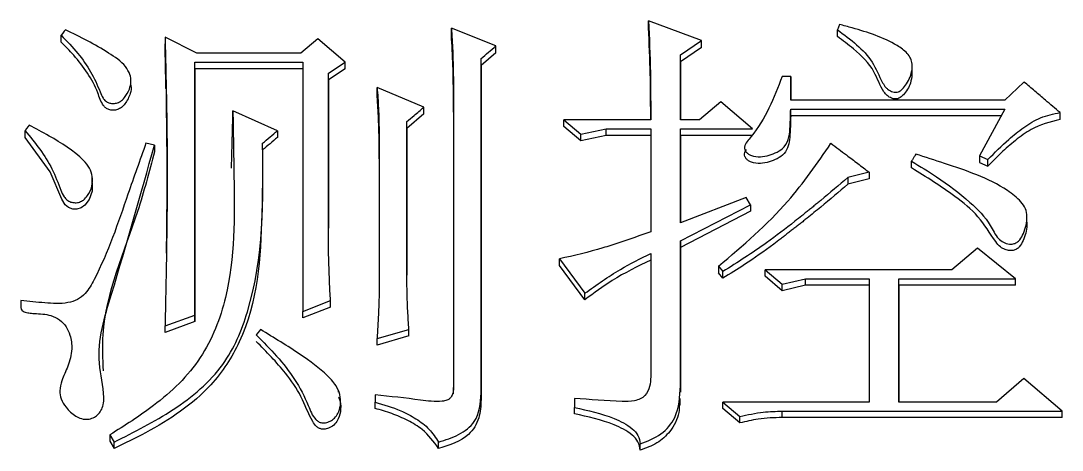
# Model space of a CAD drawing. Header units: millimetres. Extents: x 2379 to 4059, y 879 to 2067.
# Drawn here: x 2720.06 to 2725.37, y 1809.78 to 1811.97 of the extents above; entities that cross this region are included whole.
import ezdxf

# ---------------------------------------------------------------- set-up
doc = ezdxf.new("R2010")
doc.units = ezdxf.units.MM

msp = doc.modelspace()

# ---------------------------------------------------------------- linework, layer by layer
at = {"color": 7, "linetype": 'Continuous', "lineweight": 25}
for p, q in [((2723.5282, 1811.8737), (2723.2578, 1811.9746)), ((2723.2578, 1811.9397), (2723.2578, 1811.9746)), ((2724.2314, 1811.9563), (2724.2206, 1811.9288)), ((2720.2615, 1811.8665), (2720.2615, 1811.9013)), ((2722.479, 1811.8462), (2722.2518, 1811.9379)), ((2722.2518, 1811.9031), (2722.2518, 1811.9379)), ((2724.2206, 1811.8939), (2724.2206, 1811.9288)), ((2720.9537, 1811.8094), (2720.7915, 1811.892)), ((2720.7915, 1811.892), (2720.7915, 1811.8572)), ((2721.5703, 1811.8829), (2721.4838, 1811.8094)), ((2721.7109, 1811.7635), (2721.5703, 1811.8829)), ((2722.479, 1811.8114), (2722.479, 1811.8462)), ((2723.4201, 1811.8003), (2723.5282, 1811.8737)), ((2723.5282, 1811.8389), (2723.5282, 1811.8737)), ((2721.4838, 1811.8094), (2720.9537, 1811.8094)), ((2722.479, 1811.8114), (2722.4032, 1811.7472)), ((2723.5282, 1811.8389), (2723.4201, 1811.7656)), ((2723.4201, 1811.4694), (2723.4201, 1811.8003)), ((2723.4201, 1811.7656), (2723.4201, 1811.8003)), ((2720.9429, 1811.7635), (2721.4946, 1811.7635)), ((2720.9429, 1810.4735), (2720.9429, 1811.7635)), ((2720.9429, 1811.7289), (2720.9429, 1811.7635)), ((2721.4946, 1811.7635), (2721.4946, 1810.492)), ((2721.6244, 1811.7084), (2721.7109, 1811.7635)), ((2721.7109, 1811.7289), (2721.7109, 1811.7635)), ((2722.4033, 1810.0756), (2722.4032, 1811.7819)), ((2722.4032, 1811.7472), (2722.4032, 1811.7819)), ((2722.4032, 1811.7472), (2722.4033, 1810.0432)), ((2723.4201, 1811.7656), (2723.4201, 1811.4694)), ((2720.9429, 1811.7289), (2720.9429, 1810.4405)), ((2721.4946, 1811.7289), (2720.9429, 1811.7289)), ((2721.7109, 1811.7289), (2721.6244, 1811.6738)), ((2721.6244, 1810.9167), (2721.6244, 1811.7084)), ((2721.6244, 1811.6738), (2721.6244, 1811.7084)), ((2723.9826, 1811.69), (2723.9393, 1811.69)), ((2723.9826, 1811.5705), (2723.9826, 1811.69)), ((2723.9826, 1811.69), (2723.9826, 1811.6555)), ((2724.6023, 1811.7007), (2724.6023, 1811.7357)), ((2720.6168, 1811.6703), (2720.6168, 1811.6821)), ((2720.6168, 1811.6471), (2720.6168, 1811.6587)), ((2721.6244, 1811.6738), (2721.6244, 1810.9166)), ((2722.1112, 1811.5338), (2721.8732, 1811.6349)), ((2721.8732, 1811.6004), (2721.8732, 1811.6349)), ((2723.9826, 1811.6555), (2723.9826, 1811.5705)), ((2725.1725, 1811.6625), (2725.0751, 1811.5706)), ((2722.1112, 1811.4994), (2722.1112, 1811.5338)), ((2722.2626, 1811.543), (2722.2626, 1810.1034)), ((2722.2626, 1811.543), (2722.2626, 1811.5086)), ((2723.6256, 1811.5614), (2723.5174, 1811.4694)), ((2723.7879, 1811.4234), (2723.6256, 1811.5614)), ((2725.0751, 1811.5706), (2723.9826, 1811.5705)), ((2721.1299, 1811.2229), (2721.1377, 1811.481)), ((2721.3648, 1811.4142), (2721.1376, 1811.5153)), ((2721.1377, 1811.481), (2721.1376, 1811.5153)), ((2722.1112, 1811.4994), (2722.0246, 1811.4259)), ((2723.9826, 1811.5246), (2725.0751, 1811.5246)), ((2723.9826, 1811.4902), (2723.9826, 1811.5246)), ((2725.0565, 1811.4902), (2723.9826, 1811.4902)), ((2725.0751, 1811.5246), (2724.9453, 1811.2853)), ((2725.3564, 1811.4718), (2725.3564, 1811.5062)), ((2722.0247, 1810.6767), (2722.0246, 1811.4602)), ((2722.0246, 1811.4259), (2722.0246, 1811.4602)), ((2722.0246, 1811.4259), (2722.0247, 1810.6766)), ((2722.8251, 1811.4694), (2722.9117, 1811.3958)), ((2723.2686, 1811.4694), (2722.8251, 1811.4694)), ((2722.9117, 1811.3616), (2722.8251, 1811.4351)), ((2722.9117, 1811.3958), (2723.0415, 1811.4234)), ((2723.0415, 1811.4234), (2723.2686, 1811.4234)), ((2723.0415, 1811.3892), (2723.0415, 1811.4234)), ((2723.2686, 1811.4234), (2723.2686, 1810.8983)), ((2723.5174, 1811.4694), (2723.4201, 1811.4694)), ((2723.4201, 1811.4234), (2723.7879, 1811.4234)), ((2723.4201, 1810.9444), (2723.4201, 1811.4234)), ((2723.4201, 1811.3892), (2723.4201, 1811.4234)), ((2720.0776, 1811.3801), (2720.0776, 1811.4143)), ((2721.3648, 1811.4142), (2721.3648, 1811.38)), ((2722.9117, 1811.3616), (2722.9117, 1811.3958)), ((2723.0415, 1811.3892), (2722.9117, 1811.3616)), ((2723.2686, 1811.3892), (2723.0415, 1811.3892)), ((2723.4201, 1811.3892), (2723.4201, 1810.9444)), ((2723.7879, 1811.3892), (2723.4201, 1811.3892)), ((2720.7374, 1811.3405), (2720.6941, 1811.3498)), ((2720.7374, 1811.3405), (2720.7374, 1811.3065)), ((2721.2891, 1811.3156), (2721.2891, 1811.3497)), ((2723.7563, 1811.3531), (2723.7563, 1811.3506)), ((2721.884, 1811.2697), (2721.884, 1811.3037)), ((2724.9453, 1811.2853), (2724.9886, 1811.2669)), ((2724.9453, 1811.2853), (2724.9453, 1811.2513)), ((2724.9453, 1811.2513), (2724.9886, 1811.2329)), ((2720.4199, 1811.1807), (2720.4199, 1811.1813)), ((2720.4199, 1811.147), (2720.4199, 1811.1779)), ((2724.3828, 1811.2025), (2724.2746, 1811.1748)), ((2724.2746, 1811.1748), (2724.2747, 1811.1409)), ((2724.3828, 1811.1685), (2724.2747, 1811.1409)), ((2724.3828, 1811.2025), (2724.3828, 1811.1685)), ((2723.7554, 1811.0735), (2723.4201, 1810.9444)), ((2723.7771, 1811.0366), (2723.7554, 1811.0735)), ((2723.4201, 1810.8521), (2723.7771, 1811.0366)), ((2723.7771, 1811.0029), (2723.4201, 1810.8187)), ((2723.7771, 1811.0366), (2723.7771, 1811.0029)), ((2725.1874, 1810.9503), (2725.1875, 1810.9741)), ((2725.1875, 1810.9769), (2725.1875, 1810.9843)), ((2723.4201, 1810.1127), (2723.4201, 1810.8521)), ((2723.4201, 1810.8521), (2723.4201, 1810.8187)), ((2723.2686, 1810.7875), (2723.2687, 1810.159)), ((2723.4201, 1810.8187), (2723.4201, 1810.0802)), ((2724.9345, 1810.8152), (2724.8047, 1810.7045)), ((2725.1292, 1810.6583), (2724.9345, 1810.8152)), ((2722.8035, 1810.7598), (2722.9332, 1810.5846)), ((2722.8035, 1810.7265), (2722.8035, 1810.7598)), ((2722.9332, 1810.5515), (2722.8035, 1810.7265)), ((2723.6148, 1810.723), (2723.6364, 1810.6952)), ((2723.6148, 1810.723), (2723.6148, 1810.6897)), ((2723.6364, 1810.662), (2723.6148, 1810.6897)), ((2723.6364, 1810.662), (2723.6364, 1810.6952)), ((2723.8528, 1810.7045), (2723.9393, 1810.6306)), ((2724.8047, 1810.7045), (2723.8528, 1810.7045)), ((2723.8528, 1810.6712), (2723.8528, 1810.7045)), ((2723.9393, 1810.5974), (2723.8528, 1810.6712)), ((2723.9393, 1810.6306), (2724.0583, 1810.6583)), ((2723.9393, 1810.5974), (2723.9393, 1810.6306)), ((2724.0583, 1810.6251), (2723.9393, 1810.5974)), ((2724.0583, 1810.6583), (2724.3828, 1810.6583)), ((2724.3828, 1810.6251), (2724.0583, 1810.6251)), ((2724.5343, 1810.6583), (2725.1292, 1810.6583)), ((2724.5343, 1810.6251), (2724.5343, 1810.6583)), ((2725.1292, 1810.6251), (2724.5343, 1810.6251)), ((2725.1292, 1810.6251), (2725.1292, 1810.6583)), ((2722.9332, 1810.5515), (2722.9332, 1810.5846)), ((2721.4946, 1810.492), (2721.6352, 1810.5474)), ((2721.6352, 1810.5144), (2721.6352, 1810.5474)), ((2720.7915, 1810.418), (2720.9429, 1810.4735)), ((2720.9429, 1810.4405), (2720.9429, 1810.4735)), ((2721.6352, 1810.5144), (2721.4946, 1810.459)), ((2721.4946, 1810.459), (2721.4946, 1810.492)), ((2720.9429, 1810.4405), (2720.7915, 1810.3851)), ((2720.7915, 1810.3851), (2720.7915, 1810.418)), ((2721.8732, 1810.3533), (2722.0355, 1810.3995)), ((2722.0355, 1810.3667), (2721.8732, 1810.3205)), ((2722.0355, 1810.3667), (2722.0355, 1810.3995)), ((2721.8732, 1810.3205), (2721.8732, 1810.3533)), ((2725.1725, 1810.1497), (2725.0319, 1810.0293)), ((2725.3672, 1809.983), (2725.1725, 1810.1497)), ((2722.2626, 1810.0709), (2722.2626, 1810.1034)), ((2723.4201, 1810.0802), (2723.4201, 1810.1127)), ((2721.6767, 1810.08), (2721.6767, 1810.0867)), ((2721.8624, 1810.0664), (2721.8624, 1810.0293)), ((2721.8624, 1810.0664), (2721.8624, 1810.0339)), ((2722.4033, 1810.0432), (2722.4033, 1810.0756)), ((2722.8792, 1810.0479), (2722.8792, 1810.0015)), ((2722.8792, 1810.0479), (2722.8792, 1810.0154)), ((2723.4182, 1810.0142), (2723.4182, 1810.0469)), ((2721.8624, 1809.9969), (2721.8624, 1810.0293)), ((2722.8792, 1809.9692), (2722.8792, 1810.0015)), ((2723.6364, 1810.0293), (2723.723, 1809.9552)), ((2724.3828, 1810.0293), (2723.6364, 1810.0293)), ((2723.6364, 1809.9969), (2723.6364, 1810.0293)), ((2723.723, 1809.9229), (2723.6364, 1809.9969)), ((2725.0319, 1810.0293), (2724.5343, 1810.0293)), ((2723.723, 1809.9229), (2723.723, 1809.9552)), ((2723.9393, 1809.983), (2725.3672, 1809.983)), ((2723.9393, 1809.9507), (2723.9393, 1809.983)), ((2725.3672, 1809.9507), (2723.9393, 1809.9507)), ((2725.3672, 1809.9507), (2725.3672, 1809.983)), ((2720.5102, 1809.8625), (2720.5319, 1809.8254)), ((2720.5102, 1809.8625), (2720.5102, 1809.8304)), ((2720.5102, 1809.8303), (2720.5319, 1809.7933)), ((2720.5319, 1809.7933), (2720.5319, 1809.8254)), ((2722.1869, 1809.7933), (2722.1869, 1809.8254)), ((2723.2146, 1809.7841), (2723.2146, 1809.8162))]:
    msp.add_line(p, q, dxfattribs=at)
at = {"color": 7, "linetype": 'Continuous', "lineweight": 25, "flags": 128}
for points in [[(2720.2831, 1811.9288), (2720.2776, 1811.9218), (2720.2695, 1811.9115), (2720.2615, 1811.9013)], [(2720.0992, 1811.4418), (2720.0937, 1811.4348), (2720.0856, 1811.4245), (2720.0776, 1811.4142)], [(2722.8251, 1811.4351), (2722.8251, 1811.4438), (2722.8251, 1811.4524), (2722.8251, 1811.4694)], [(2720.4193, 1811.1472), (2720.4198, 1811.105), (2720.4042, 1811.0623), (2720.3826, 1811.0333), (2720.3641, 1811.0199), (2720.3416, 1811.0133), (2720.3209, 1811.0141), (2720.2991, 1811.0218), (2720.2819, 1811.036), (2720.2652, 1811.0641), (2720.2048, 1811.2049), (2720.0776, 1811.3801), (2720.0776, 1811.3801)], [(2724.9886, 1811.2329), (2724.9886, 1811.2499), (2724.9886, 1811.2669)], [(2724.5992, 1811.2238), (2724.5992, 1811.2408), (2724.5992, 1811.2578)], [(2724.0583, 1810.6251), (2724.0583, 1810.6334), (2724.0583, 1810.6417), (2724.0583, 1810.6583)], [(2721.2783, 1810.3995), (2721.2728, 1810.3925), (2721.2647, 1810.3822), (2721.2567, 1810.3718)]]:
    msp.add_lwpolyline(points, dxfattribs=at)
at = {"color": 7, "linetype": 'Continuous', "lineweight": 25}
for points, knots in [([(2723.2578, 1811.9746), (2723.2615, 1811.8863), (2723.2669, 1811.7581), (2723.2684, 1811.5895), (2723.2685, 1811.5094), (2723.2686, 1811.4694)], [0, 0, 0, 0, 0.525139, 0.762561, 1, 1, 1, 1]), ([(2724.2206, 1811.9288), (2724.2882, 1811.8794), (2724.3895, 1811.8054), (2724.4361, 1811.6846), (2724.4641, 1811.6373), (2724.4822, 1811.6215), (2724.4992, 1811.6125), (2724.518, 1811.6094), (2724.5338, 1811.6124), (2724.552, 1811.6243), (2724.5787, 1811.657), (2724.6002, 1811.7026), (2724.6042, 1811.7512), (2724.596, 1811.7841), (2724.5704, 1811.8181), (2724.4769, 1811.884), (2724.3538, 1811.9225), (2724.253, 1811.9503), (2724.2314, 1811.9562)], [0, 0, 0, 0, 0.227643, 0.340918, 0.369432, 0.383636, 0.40814, 0.421602, 0.435183, 0.450932, 0.481252, 0.554321, 0.592682, 0.621741, 0.650784, 0.712011, 0.938181, 1, 1, 1, 1]), ([(2720.2615, 1811.9013), (2720.2907, 1811.8709), (2720.3466, 1811.8129), (2720.4155, 1811.7164), (2720.4506, 1811.6365), (2720.4714, 1811.5845), (2720.4874, 1811.5647), (2720.5044, 1811.5554), (2720.5237, 1811.5521), (2720.5441, 1811.5539), (2720.5664, 1811.5635), (2720.5909, 1811.5877), (2720.6095, 1811.6222), (2720.6206, 1811.6634), (2720.6135, 1811.7041), (2720.5806, 1811.7605), (2720.5, 1811.8139), (2720.3965, 1811.8738), (2720.321, 1811.9104), (2720.2831, 1811.9288)], [0, 0, 0, 0, 0.120486, 0.230168, 0.339823, 0.374602, 0.392982, 0.411577, 0.427593, 0.446559, 0.467306, 0.493913, 0.542941, 0.579847, 0.61702, 0.661529, 0.765546, 0.882403, 1, 1, 1, 1]), ([(2722.2518, 1811.9379), (2722.2543, 1811.8986), (2722.2593, 1811.82), (2722.2624, 1811.6883), (2722.2625, 1811.5959), (2722.2626, 1811.543)], [0, 0, 0, 0, 0.299228, 0.598476, 1, 1, 1, 1]), ([(2722.2626, 1811.5086), (2722.2625, 1811.548), (2722.2623, 1811.6269), (2722.2604, 1811.7585), (2722.2549, 1811.8505), (2722.2518, 1811.9031)], [0, 0, 0, 0, 0.299614, 0.599241, 1, 1, 1, 1]), ([(2723.2685, 1811.4694), (2723.2685, 1811.5022), (2723.2683, 1811.5794), (2723.2665, 1811.7363), (2723.2612, 1811.8601), (2723.2578, 1811.9397)], [0, 0, 0, 0, 0.209271, 0.491301, 1, 1, 1, 1]), ([(2720.6162, 1811.6472), (2720.6166, 1811.6461), (2720.6211, 1811.6324), (2720.6133, 1811.5971), (2720.5955, 1811.5596), (2720.5708, 1811.5327), (2720.5498, 1811.5211), (2720.5271, 1811.5173), (2720.5061, 1811.5204), (2720.489, 1811.5293), (2720.4651, 1811.5563), (2720.4353, 1811.6582), (2720.3582, 1811.767), (2720.2832, 1811.8442), (2720.2615, 1811.8664)], [0, 0, 0, 0, 0.0055612, 0.0706638, 0.1676367, 0.2085209, 0.2434023, 0.2783337, 0.313115, 0.3400719, 0.3669681, 0.4836117, 0.8508324, 1, 1, 1, 1]), ([(2720.7915, 1811.892), (2720.7917, 1811.8821), (2720.7921, 1811.8671), (2720.7925, 1811.8472), (2720.7929, 1811.8322), (2720.7933, 1811.8172), (2720.7936, 1811.8023), (2720.794, 1811.7873), (2720.7943, 1811.7748), (2720.7945, 1811.7649), (2720.7947, 1811.7574), (2720.7948, 1811.7499), (2720.795, 1811.7424), (2720.7952, 1811.7349), (2720.7953, 1811.7275), (2720.7955, 1811.72), (2720.7958, 1811.705), (2720.797, 1811.6526), (2720.7982, 1811.5927), (2720.7993, 1811.5327), (2720.7998, 1811.5028), (2720.8004, 1811.4628), (2720.8011, 1811.4128), (2720.8017, 1811.3528), (2720.8021, 1811.2928), (2720.8024, 1811.2328), (2720.8024, 1811.1727), (2720.8022, 1811.1127), (2720.8019, 1811.0526), (2720.8014, 1810.9925), (2720.8007, 1810.9324), (2720.7999, 1810.8722), (2720.799, 1810.8121), (2720.7981, 1810.7519), (2720.7972, 1810.7018), (2720.7964, 1810.6616), (2720.7958, 1810.6315), (2720.7952, 1810.6014), (2720.7946, 1810.5713), (2720.7938, 1810.5307), (2720.7931, 1810.495), (2720.7922, 1810.454), (2720.7918, 1810.4334), (2720.7915, 1810.418)], [0, 0, 0, 0, 0.020371, 0.030556, 0.040742, 0.050927, 0.061113, 0.071298, 0.081483, 0.086576, 0.091669, 0.096762, 0.101854, 0.106947, 0.11204, 0.117132, 0.122225, 0.142596, 0.22408, 0.24445, 0.264821, 0.285192, 0.325934, 0.366676, 0.407417, 0.448159, 0.488901, 0.529643, 0.570384, 0.611126, 0.651868, 0.69261, 0.733351, 0.774093, 0.814835, 0.835206, 0.855577, 0.875948, 0.896318, 0.916689, 0.958345, 0.968758, 1, 1, 1, 1]), ([(2720.7962, 1811.6301), (2720.7955, 1811.6646), (2720.794, 1811.7404), (2720.7924, 1811.816), (2720.7915, 1811.8572)], [0, 0, 0, 0, 0.455718, 1, 1, 1, 1]), ([(2722.4032, 1811.7819), (2722.4159, 1811.7926), (2722.4411, 1811.814), (2722.4663, 1811.8354), (2722.479, 1811.8462)], [0, 0, 0, 0, 0.499999, 1, 1, 1, 1]), ([(2724.601, 1811.7011), (2724.5992, 1811.6862), (2724.5946, 1811.6484), (2724.5697, 1811.6081), (2724.5438, 1811.5837), (2724.5285, 1811.5763), (2724.5128, 1811.5752), (2724.494, 1811.5803), (2724.474, 1811.5925), (2724.4389, 1811.6357), (2724.4107, 1811.7312), (2724.3191, 1811.8225), (2724.2484, 1811.8738), (2724.2206, 1811.8939)], [0, 0, 0, 0, 0.07582, 0.192022, 0.226951, 0.249428, 0.272071, 0.300262, 0.34128, 0.383377, 0.572828, 0.832144, 1, 1, 1, 1]), ([(2723.9393, 1811.69), (2723.8969, 1811.5812), (2723.8506, 1811.4622), (2723.7595, 1811.3598), (2723.746, 1811.3366), (2723.7476, 1811.3168), (2723.7553, 1811.3042), (2723.767, 1811.2939), (2723.7904, 1811.2818), (2723.828, 1811.2791), (2723.873, 1811.287), (2723.9144, 1811.3038), (2723.9554, 1811.3321), (2723.9762, 1811.382), (2723.9801, 1811.448), (2723.9817, 1811.4955), (2723.9826, 1811.5246)], [0, 0, 0, 0, 0.410682, 0.448949, 0.485441, 0.501738, 0.518559, 0.536626, 0.555642, 0.608214, 0.659889, 0.710594, 0.760792, 0.827972, 0.89499, 1, 1, 1, 1]), ([(2720.796, 1811.6409), (2720.7982, 1811.4844), (2720.8017, 1811.2392), (2720.7995, 1810.9516), (2720.7977, 1810.8224), (2720.7978, 1810.7915), (2720.7979, 1810.7885), (2720.7979, 1810.7885), (2720.798, 1810.7885)], [0, 0, 0, 0, 0.55345, 0.867203, 0.980365, 0.994237, 0.998832, 1, 1, 1, 1]), ([(2721.8732, 1811.6349), (2721.8757, 1811.5994), (2721.8809, 1811.5266), (2721.8835, 1811.4162), (2721.8839, 1811.3412), (2721.884, 1811.3037)], [0, 0, 0, 0, 0.321919, 0.660869, 1, 1, 1, 1]), ([(2725.3564, 1811.5062), (2725.3314, 1811.5274), (2725.2883, 1811.5641), (2725.227, 1811.6162), (2725.1907, 1811.647), (2725.1725, 1811.6625)], [0, 0, 0, 0, 0.407162, 0.703581, 1, 1, 1, 1]), ([(2721.884, 1811.2697), (2721.8839, 1811.3053), (2721.8837, 1811.3782), (2721.8798, 1811.4885), (2721.8754, 1811.5631), (2721.8732, 1811.6004)], [0, 0, 0, 0, 0.322349, 0.661088, 1, 1, 1, 1]), ([(2722.0246, 1811.4602), (2722.037, 1811.4707), (2722.0576, 1811.4882), (2722.0864, 1811.5127), (2722.1029, 1811.5267), (2722.1112, 1811.5338)], [0, 0, 0, 0, 0.428366, 0.714182, 1, 1, 1, 1]), ([(2721.1376, 1811.5153), (2721.1395, 1811.4046), (2721.1446, 1811.088), (2721.1492, 1810.6556), (2720.9925, 1810.243), (2720.7595, 1810.0186), (2720.586, 1809.91), (2720.5102, 1809.8625)], [0, 0, 0, 0, 0.178231, 0.509536, 0.685642, 0.862667, 1, 1, 1, 1]), ([(2723.9826, 1811.4902), (2723.9817, 1811.4533), (2723.9803, 1811.4019), (2723.9726, 1811.3359), (2723.9519, 1811.2956), (2723.9145, 1811.2698), (2723.873, 1811.2529), (2723.828, 1811.2451), (2723.7904, 1811.2478), (2723.767, 1811.2599), (2723.7553, 1811.2701), (2723.7476, 1811.2827), (2723.7459, 1811.3005), (2723.7528, 1811.3115), (2723.7573, 1811.3186)], [0, 0, 0, 0, 0.2458225, 0.3427092, 0.4403078, 0.5326766, 0.6260068, 0.7211389, 0.8179226, 0.8529217, 0.8861625, 0.9170993, 0.9470635, 1, 1, 1, 1]), ([(2724.9886, 1811.2669), (2725.023, 1811.3023), (2725.08, 1811.3607), (2725.1705, 1811.4313), (2725.2554, 1811.4859), (2725.3226, 1811.4994), (2725.3564, 1811.5062)], [0, 0, 0, 0, 0.334415, 0.553138, 0.774737, 1, 1, 1, 1]), ([(2720.0776, 1811.4142), (2720.1288, 1811.3517), (2720.2056, 1811.258), (2720.2495, 1811.1351), (2720.2722, 1811.0806), (2720.2904, 1811.0595), (2720.3107, 1811.0493), (2720.3333, 1811.0455), (2720.3559, 1811.0487), (2720.3786, 1811.0614), (2720.4019, 1811.0881), (2720.4213, 1811.1292), (2720.423, 1811.1788), (2720.4084, 1811.2254), (2720.3409, 1811.3047), (2720.23, 1811.3713), (2720.1328, 1811.4237), (2720.0992, 1811.4418)], [0, 0, 0, 0, 0.226353, 0.339206, 0.374163, 0.395072, 0.416138, 0.435558, 0.45699, 0.476776, 0.506219, 0.555776, 0.604139, 0.64694, 0.693735, 0.894302, 1, 1, 1, 1]), ([(2725.3564, 1811.4718), (2725.3053, 1811.4582), (2725.2216, 1811.436), (2725.128, 1811.3648), (2725.0548, 1811.3019), (2725.0106, 1811.2559), (2724.9886, 1811.2329)], [0, 0, 0, 0, 0.3453624, 0.5656072, 0.7836122, 1, 1, 1, 1]), ([(2721.2891, 1811.3497), (2721.3017, 1811.3605), (2721.3269, 1811.382), (2721.3522, 1811.4034), (2721.3648, 1811.4142)], [0, 0, 0, 0, 0.5, 1, 1, 1, 1]), ([(2721.3648, 1811.38), (2721.3522, 1811.3693), (2721.3269, 1811.3478), (2721.3017, 1811.3264), (2721.2891, 1811.3156)], [0, 0, 0, 0, 0.5, 1, 1, 1, 1]), ([(2720.6941, 1811.3498), (2720.6633, 1811.2634), (2720.5801, 1811.0302), (2720.4941, 1810.7684), (2720.3947, 1810.5906), (2720.3461, 1810.5504), (2720.2749, 1810.5286), (2720.1762, 1810.5348), (2720.0966, 1810.5431), (2720.0559, 1810.5473)], [0, 0, 0, 0, 0.239125, 0.645779, 0.717633, 0.759609, 0.801685, 0.898672, 1, 1, 1, 1]), ([(2720.0559, 1810.5104), (2720.0565, 1810.5078), (2720.0578, 1810.5024), (2720.0637, 1810.4952), (2720.0766, 1810.4875), (2720.098, 1810.4834), (2720.1437, 1810.4806), (2720.1991, 1810.4782), (2720.2549, 1810.4506), (2720.2888, 1810.4152), (2720.3121, 1810.3641), (2720.32, 1810.2938), (2720.2994, 1810.2143), (2720.266, 1810.1476), (2720.2525, 1810.0908), (2720.2597, 1810.0427), (2720.2878, 1809.9972), (2720.3246, 1809.9622), (2720.3648, 1809.9432), (2720.3965, 1809.9399), (2720.4252, 1809.9479), (2720.4484, 1809.9637), (2720.4665, 1809.9866), (2720.4787, 1810.0171), (2720.4814, 1810.0997), (2720.428, 1810.2872), (2720.565, 1810.7246), (2720.667, 1811.0892), (2720.7374, 1811.3405)], [0, 0, 0, 0, 0.003564, 0.007141, 0.011667, 0.022281, 0.03379, 0.068951, 0.089643, 0.110396, 0.130498, 0.162022, 0.201668, 0.236438, 0.25911, 0.277, 0.29888, 0.327265, 0.340596, 0.354041, 0.36589, 0.376926, 0.38899, 0.402933, 0.419058, 0.496673, 0.653151, 1, 1, 1, 1]), ([(2720.5319, 1809.8254), (2720.6344, 1809.8769), (2720.8402, 1809.9802), (2721.0999, 1810.1973), (2721.2976, 1810.6699), (2721.2927, 1811.059), (2721.2891, 1811.3498)], [0, 0, 0, 0, 0.180959, 0.363243, 0.524232, 1, 1, 1, 1]), ([(2721.2891, 1811.3156), (2721.2885, 1811.2071), (2721.2869, 1810.8799), (2721.2583, 1810.4495), (2721.0091, 1810.0682), (2720.7644, 1809.9051), (2720.5857, 1809.8192), (2720.5319, 1809.7933)], [0, 0, 0, 0, 0.180756, 0.544805, 0.687034, 0.905678, 1, 1, 1, 1]), ([(2723.6148, 1810.723), (2723.7387, 1810.8284), (2723.9582, 1811.0151), (2724.1184, 1811.2483), (2724.1881, 1811.3498)], [0, 0, 0, 0, 0.5647641, 1, 1, 1, 1]), ([(2724.1881, 1811.3498), (2724.2143, 1811.3299), (2724.2599, 1811.2955), (2724.3248, 1811.2464), (2724.3635, 1811.2171), (2724.3828, 1811.2025)], [0, 0, 0, 0, 0.404154, 0.702076, 1, 1, 1, 1]), ([(2720.7374, 1811.3065), (2720.7107, 1811.2047), (2720.629, 1810.8936), (2720.4614, 1810.5304), (2720.4729, 1810.2502), (2720.4754, 1810.1882)], [0, 0, 0, 0, 0.274566, 0.839435, 1, 1, 1, 1]), ([(2721.884, 1811.3037), (2721.884, 1811.1225), (2721.884, 1810.9136), (2721.884, 1810.7043), (2721.884, 1810.6767)], [0, 0, 0, 0, 0.868151, 1, 1, 1, 1]), ([(2724.5992, 1811.2578), (2724.6423, 1811.2319), (2724.7466, 1811.169), (2724.8852, 1811.0635), (2724.9931, 1810.9567), (2725.0281, 1810.8735), (2725.0664, 1810.8438), (2725.0935, 1810.8349), (2725.1177, 1810.8354), (2725.1368, 1810.8429), (2725.1556, 1810.8614), (2725.1774, 1810.9052), (2725.1922, 1810.9599), (2725.1828, 1811.017), (2725.1486, 1811.0649), (2725.0209, 1811.1631), (2724.8288, 1811.2271), (2724.6693, 1811.2789), (2724.6208, 1811.2946)], [0, 0, 0, 0, 0.09823, 0.238084, 0.342847, 0.395046, 0.415643, 0.436328, 0.448822, 0.461404, 0.474978, 0.500048, 0.559261, 0.58729, 0.615214, 0.674822, 0.90112, 1, 1, 1, 1]), ([(2724.6208, 1811.2946), (2724.619, 1811.2915), (2724.6145, 1811.2838), (2724.6073, 1811.2715), (2724.6019, 1811.2624), (2724.5992, 1811.2578)], [0, 0, 0, 0, 0.253618, 0.626812, 1, 1, 1, 1]), ([(2725.186, 1810.9504), (2725.1866, 1810.944), (2725.1898, 1810.9111), (2725.1751, 1810.8663), (2725.1541, 1810.8259), (2725.1355, 1810.8089), (2725.1182, 1810.8023), (2725.0974, 1810.8014), (2725.075, 1810.8072), (2725.0487, 1810.822), (2725.0031, 1810.8797), (2724.9458, 1810.9804), (2724.7936, 1811.1033), (2724.674, 1811.1775), (2724.5992, 1811.2238)], [0, 0, 0, 0, 0.023034, 0.119368, 0.163106, 0.184482, 0.20606, 0.22516, 0.254288, 0.284042, 0.327596, 0.510965, 0.694584, 1, 1, 1, 1]), ([(2724.2746, 1811.1748), (2724.2285, 1811.136), (2724.1796, 1811.0947), (2724.1272, 1811.0515), (2724.1185, 1811.0443), (2724.1098, 1811.0371), (2724.101, 1811.03), (2724.0893, 1811.0204), (2724.0776, 1811.0109), (2724.0659, 1811.0014), (2724.0571, 1810.9943), (2724.0482, 1810.9872), (2724.0306, 1810.9731), (2723.9683, 1810.9239), (2723.8387, 1810.8229), (2723.7118, 1810.7428), (2723.6364, 1810.6952)], [0, 0, 0, 0, 0.2271132, 0.2413077, 0.2555022, 0.2696968, 0.2838913, 0.2980858, 0.3264748, 0.3406694, 0.3548639, 0.3690584, 0.3832529, 0.4400314, 0.6671734, 1, 1, 1, 1]), ([(2724.2747, 1811.1409), (2724.2286, 1811.102), (2724.1596, 1811.0436), (2724.0865, 1810.9841), (2724.057, 1810.9605), (2724.0481, 1810.9534), (2724.0393, 1810.9464), (2724.0304, 1810.9394), (2724.0215, 1810.9324), (2724.0126, 1810.9254), (2724.0036, 1810.9184), (2723.9917, 1810.9091), (2723.9798, 1810.8998), (2723.9678, 1810.8906), (2723.9589, 1810.8837), (2723.9499, 1810.8767), (2723.9409, 1810.8698), (2723.9229, 1810.856), (2723.8597, 1810.8079), (2723.7626, 1810.7388), (2723.6735, 1810.6846), (2723.6364, 1810.662)], [0, 0, 0, 0, 0.227207, 0.340812, 0.355012, 0.369212, 0.383413, 0.397613, 0.411813, 0.426014, 0.440214, 0.454414, 0.482815, 0.497015, 0.511215, 0.525416, 0.539616, 0.553816, 0.610618, 0.837948, 1, 1, 1, 1]), ([(2721.6352, 1810.5474), (2721.6336, 1810.5796), (2721.6303, 1810.6439), (2721.6257, 1810.767), (2721.6249, 1810.8579), (2721.6244, 1810.9167)], [0, 0, 0, 0, 0.2613158, 0.522638, 1, 1, 1, 1]), ([(2723.2686, 1810.8983), (2723.2147, 1810.8793), (2723.1339, 1810.8508), (2722.9801, 1810.8006), (2722.8778, 1810.777), (2722.8035, 1810.7598)], [0, 0, 0, 0, 0.353575, 0.530365, 1, 1, 1, 1]), ([(2722.9332, 1810.5846), (2722.9922, 1810.627), (2723.0983, 1810.7032), (2723.2163, 1810.7616), (2723.2686, 1810.7875)], [0, 0, 0, 0, 0.556535, 1, 1, 1, 1]), ([(2723.2686, 1810.7541), (2723.2019, 1810.7214), (2723.0835, 1810.6634), (2722.9788, 1810.5855), (2722.9332, 1810.5515)], [0, 0, 0, 0, 0.563743, 1, 1, 1, 1]), ([(2721.884, 1810.6767), (2721.8839, 1810.6434), (2721.8835, 1810.5766), (2721.88, 1810.4687), (2721.8756, 1810.3943), (2721.8732, 1810.3533)], [0, 0, 0, 0, 0.309604, 0.619232, 1, 1, 1, 1]), ([(2722.0355, 1810.3995), (2722.0333, 1810.4313), (2722.029, 1810.4934), (2722.0258, 1810.5858), (2722.025, 1810.6464), (2722.0247, 1810.6767)], [0, 0, 0, 0, 0.34424, 0.672044, 1, 1, 1, 1]), ([(2724.3828, 1810.6583), (2724.3828, 1810.5713), (2724.3828, 1810.3619), (2724.3828, 1810.1521), (2724.3828, 1810.0293)], [0, 0, 0, 0, 0.415229, 1, 1, 1, 1]), ([(2724.5343, 1810.0293), (2724.5343, 1810.1165), (2724.5343, 1810.3264), (2724.5343, 1810.5358), (2724.5343, 1810.6583)], [0, 0, 0, 0, 0.41523, 1, 1, 1, 1]), ([(2724.5343, 1810.6251), (2724.5343, 1810.5383), (2724.5343, 1810.3399), (2724.5343, 1810.1411), (2724.5343, 1810.0293)], [0, 0, 0, 0, 0.437793, 1, 1, 1, 1]), ([(2720.0559, 1810.5473), (2720.0559, 1810.5404), (2720.0559, 1810.5281), (2720.0559, 1810.5158), (2720.0559, 1810.5104)], [0, 0, 0, 0, 0.56, 1, 1, 1, 1]), ([(2721.2567, 1810.3718), (2721.2921, 1810.3366), (2721.399, 1810.23), (2721.4995, 1810.0832), (2721.5433, 1809.9549), (2721.5734, 1809.9287), (2721.5911, 1809.9228), (2721.6125, 1809.9236), (2721.6353, 1809.9318), (2721.6578, 1809.9478), (2721.677, 1809.9747), (2721.6877, 1810.0119), (2721.6878, 1810.058), (2721.6682, 1810.1128), (2721.5995, 1810.1888), (2721.4661, 1810.2856), (2721.3471, 1810.3578), (2721.2783, 1810.3995)], [0, 0, 0, 0, 0.115425, 0.348555, 0.412098, 0.42532, 0.438686, 0.453028, 0.472542, 0.492546, 0.515345, 0.548269, 0.582418, 0.623377, 0.682539, 0.816306, 1, 1, 1, 1]), ([(2721.6763, 1810.0538), (2721.6768, 1810.0529), (2721.6878, 1810.035), (2721.6893, 1809.9949), (2721.6805, 1809.9487), (2721.6591, 1809.9163), (2721.6345, 1809.8988), (2721.6102, 1809.891), (2721.5903, 1809.8909), (2721.5746, 1809.8961), (2721.5584, 1809.9087), (2721.5239, 1809.9614), (2721.4911, 1810.0604), (2721.394, 1810.1996), (2721.3086, 1810.2863), (2721.2567, 1810.339)], [0, 0, 0, 0, 0.0040848, 0.08075, 0.1464749, 0.1863724, 0.226461, 0.2573655, 0.2796299, 0.298531, 0.3173812, 0.3558993, 0.5375188, 0.7192148, 1, 1, 1, 1]), ([(2723.2686, 1810.159), (2723.2678, 1810.1423), (2723.266, 1810.1087), (2723.2434, 1810.057), (2723.1853, 1810.0311), (2723.0622, 1810.0347), (2722.9602, 1810.042), (2722.8792, 1810.0479)], [0, 0, 0, 0, 0.111586, 0.225233, 0.353074, 0.48645, 1, 1, 1, 1]), ([(2722.2625, 1810.1034), (2722.2624, 1810.0959), (2722.2624, 1810.0805), (2722.2552, 1810.0608), (2722.2436, 1810.0464), (2722.2269, 1810.0372), (2722.1764, 1810.0288), (2722.0532, 1810.0458), (2721.9395, 1810.0581), (2721.8624, 1810.0664)], [0, 0, 0, 0, 0.052862, 0.108161, 0.143222, 0.178347, 0.234295, 0.480556, 1, 1, 1, 1]), ([(2723.2146, 1809.8162), (2723.2517, 1809.8303), (2723.3244, 1809.8581), (2723.4135, 1809.9642), (2723.4176, 1810.0568), (2723.4201, 1810.1127)], [0, 0, 0, 0, 0.29307, 0.573859, 1, 1, 1, 1]), ([(2722.1869, 1809.8254), (2722.2216, 1809.8362), (2722.2896, 1809.8573), (2722.3938, 1809.9356), (2722.3997, 1810.0231), (2722.4033, 1810.0756)], [0, 0, 0, 0, 0.294131, 0.576582, 1, 1, 1, 1]), ([(2722.4033, 1810.0432), (2722.4019, 1810.0112), (2722.3992, 1809.9468), (2722.3338, 1809.8373), (2722.2434, 1809.8102), (2722.1869, 1809.7933)], [0, 0, 0, 0, 0.270029, 0.543705, 1, 1, 1, 1]), ([(2721.8624, 1810.0293), (2721.9068, 1810.0163), (2721.9797, 1809.9949), (2722.0716, 1809.9462), (2722.141, 1809.8946), (2722.1718, 1809.8483), (2722.1869, 1809.8254)], [0, 0, 0, 0, 0.347625, 0.569681, 0.787632, 1, 1, 1, 1]), ([(2722.1869, 1809.7933), (2722.1614, 1809.8277), (2722.1188, 1809.8852), (2722.0299, 1809.9373), (2721.9487, 1809.9725), (2721.8913, 1809.9888), (2721.8624, 1809.9969)], [0, 0, 0, 0, 0.329538, 0.550163, 0.774094, 1, 1, 1, 1]), ([(2722.8792, 1810.0015), (2722.9481, 1809.9867), (2723.0521, 1809.9643), (2723.1604, 1809.9091), (2723.2077, 1809.8607), (2723.2123, 1809.8308), (2723.2146, 1809.8162)], [0, 0, 0, 0, 0.512125, 0.772785, 0.888448, 1, 1, 1, 1]), ([(2723.4148, 1810.0147), (2723.4142, 1810.0018), (2723.4122, 1809.9537), (2723.3749, 1809.8816), (2723.3022, 1809.8157), (2723.2441, 1809.7947), (2723.2146, 1809.7841)], [0, 0, 0, 0, 0.12089, 0.451687, 0.721411, 1, 1, 1, 1]), ([(2723.2146, 1809.7841), (2723.2123, 1809.7987), (2723.2077, 1809.8285), (2723.1604, 1809.8769), (2723.052, 1809.932), (2722.9481, 1809.9543), (2722.8792, 1809.9692)], [0, 0, 0, 0, 0.111456, 0.227071, 0.487738, 1, 1, 1, 1]), ([(2723.723, 1809.9552), (2723.7627, 1809.9644), (2723.8339, 1809.9809), (2723.907, 1809.9824), (2723.9393, 1809.983)], [0, 0, 0, 0, 0.558835, 1, 1, 1, 1]), ([(2723.9393, 1809.9507), (2723.8982, 1809.9496), (2723.825, 1809.9476), (2723.7541, 1809.9304), (2723.723, 1809.9229)], [0, 0, 0, 0, 0.561085, 1, 1, 1, 1])]:
    msp.add_open_spline(points, degree=3, knots=knots, dxfattribs=at)

doc.saveas('drawing.dxf')
